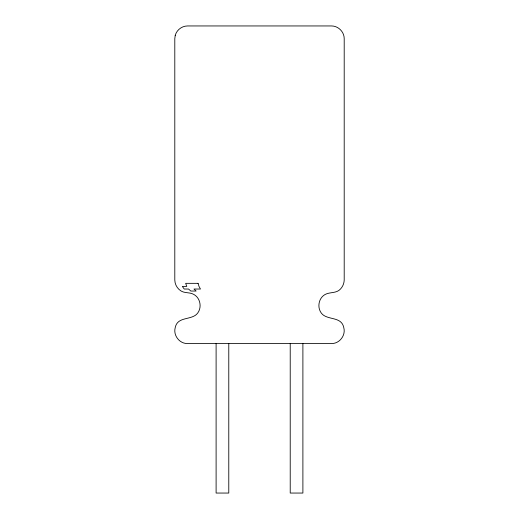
<?xml version="1.0" encoding="UTF-8"?>
<svg xmlns="http://www.w3.org/2000/svg" width="519" height="519" viewBox="0 0 519 519"><rect width="100%" height="100%" fill="white"/><g stroke="black" fill="none" stroke-linecap="round" stroke-linejoin="round"><path stroke-width="0.78" d="M302.895 343.565L302.895 493.05L290.218 493.05L290.218 343.565M228.782 343.565L228.782 493.05L216.105 493.05L216.105 343.565M175.234 35.363L174.799 38.653L174.799 280.046C174.877 284.516 177.316 288.746 181.157 291.049C185.062 293.391 189.948 292.106 193.859 294.455C200.905 298.347 202.287 308.85 196.487 314.436C190.045 320.165 177.394 316.687 175.234 327.573C173.009 335.313 179.457 343.714 187.508 343.565L331.492 343.565C339.543 343.714 345.991 335.313 343.766 327.573C341.606 316.687 328.955 320.165 322.513 314.436C316.713 308.85 318.095 298.347 325.141 294.455C330.026 291.847 336.481 293.566 340.477 289.031C342.78 286.592 344.103 283.393 344.201 280.046L344.201 38.653C344.24 31.854 338.291 25.905 331.492 25.95L187.508 25.95C181.89 25.982 176.72 29.953 175.234 35.363M198.076 283.335L185.659 283.335L186.769 286.397L182.331 286.397L184.213 289.031L188.54 289.031L190.843 291.049L196.117 291.049L193.989 289.031L200.47 289.031L198.998 286.397L198.076 283.335"/></g></svg>
